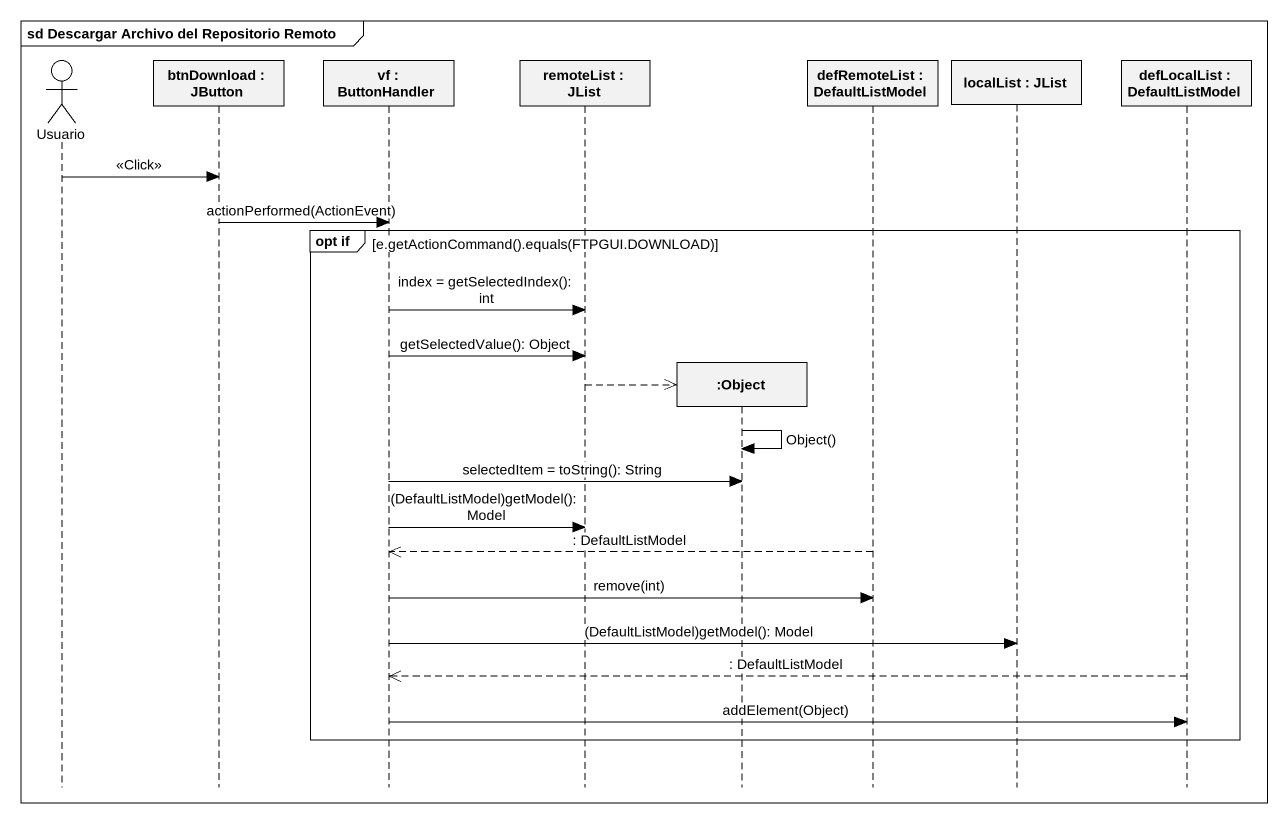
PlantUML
@startuml
mainframe sd Descargar Archivo del Repositorio Remoto
hide footbox
actor Usuario
participant "btnDownload : JButton" as btnDownload
participant "vf : ButtonHandler" as vf
participant "remoteList : JList" as remoteList
participant ":Object" as Object_
participant "defRemoteList : DefaultListModel" as defRemoteList
participant "localList : JList" as localList
participant "defLocalList : DefaultListModel" as defLocalList

Usuario -> btnDownload : <<Click>>
btnDownload -> vf : actionPerformed(ActionEvent)
group opt if [e.getActionCommand().equals(FTPGUI.DOWNLOAD)]
  vf -> remoteList : index = getSelectedIndex(): int
  vf -> remoteList : getSelectedValue(): Object
  remoteList -->> Object_ **
  Object_ -> Object_ : Object()
  vf -> Object_ : selectedItem = toString(): String
  vf -> remoteList : (DefaultListModel)getModel(): Model
  defRemoteList -->> vf : : DefaultListModel
  vf -> defRemoteList : remove(int)
  vf -> localList : (DefaultListModel)getModel(): Model
  defLocalList -->> vf : : DefaultListModel
  vf -> defLocalList : addElement(Object)
end
@enduml
